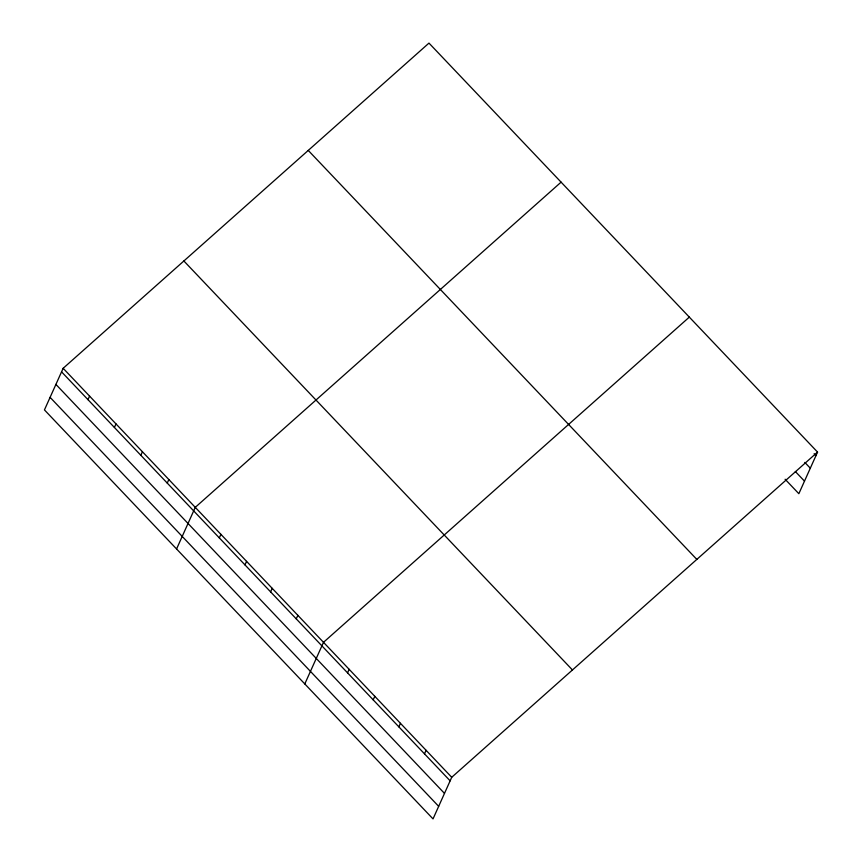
<?xml version="1.0" encoding="UTF-8"?>
<svg xmlns="http://www.w3.org/2000/svg" width="862" height="862" viewBox="0 0 862 862"><rect width="100%" height="100%" fill="white"/><g stroke="black" fill="none" stroke-linecap="round" stroke-linejoin="round"><path stroke-width="1.29" d="M63.152 368.3L44.447 409.913L433.026 818.9L451.731 777.287L817.553 452.087L428.974 43.1L63.152 368.3L451.731 777.287M87.978 399.656L89.573 396.111M114.398 427.466L115.993 423.921M140.829 455.276L142.424 451.731M167.25 483.097L168.844 479.541M176.57 548.965L195.265 507.352L561.087 182.151M219.325 537.899L220.92 534.343M244.97 564.89L246.564 561.345M270.614 591.882L272.209 588.337M296.259 618.873L297.853 615.328M304.803 683.932L323.498 642.319L689.32 317.119M347.548 672.866L349.142 669.311M373.203 699.858L374.798 696.313M398.847 726.849L400.442 723.304M424.492 753.841L426.087 750.296M817.553 452.087L798.848 493.7L785.11 479.24M814.127 453.714L815.958 455.642M804.817 462.42L810.312 468.195M795.335 471.503L804.494 481.136M308.251 150.419L696.83 559.406M183.875 260.981L572.454 669.968M61.558 371.845L450.136 780.832M55.911 384.409L444.49 793.396M50.093 397.35L438.672 806.336"/></g></svg>
